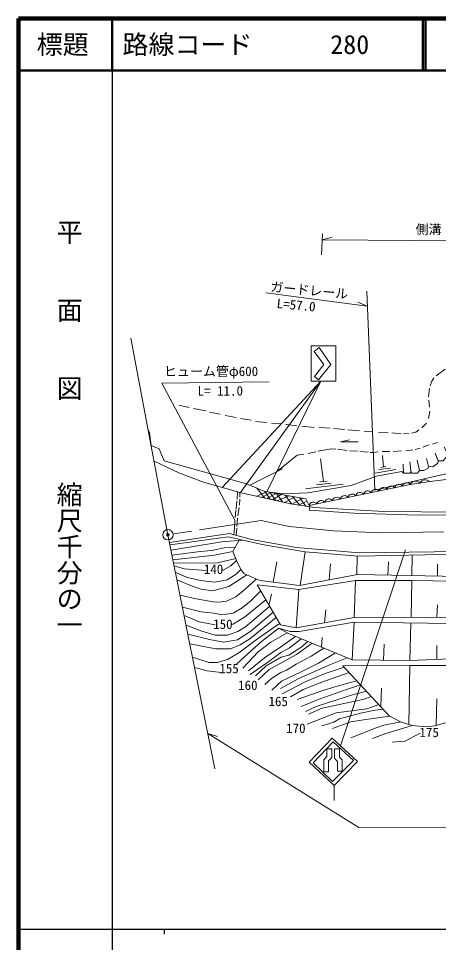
# Model space of a CAD drawing. Units: millimetres on the paper, enlarged 1000 times. Extents: x 40000 to 680000, y 20000 to 380000.
# Drawn here: x 40000 to 120774, y 202409 to 380000 of the extents above; entities that cross this region are included whole.
import ezdxf
from ezdxf.enums import TextEntityAlignment as Align

# ---------------------------------------------------------------- set-up
doc = ezdxf.new("R2010")
doc.units = ezdxf.units.MM
doc.header["$LTSCALE"] = 1000
doc.header["$PDMODE"] = 32
doc.header["$PDSIZE"] = 500
doc.linetypes.add('CHAIN', pattern=[18.5, 12, -1.5, 3.5, -1.5])
for name, color, linetype, lineweight in [('M-BGD', 7, 'Continuous', 13), ('M-TTL', 2, 'Continuous', 140), ('M-TTL-BAND', 7, 'Continuous', 13), ('M-TTL-LINE', 7, 'Continuous', 50), ('M-TTL-TXT', 7, 'Continuous', 13), ('M-WORK', 1, 'Continuous', 13), ('S-BMK', 2, 'CHAIN', 13)]:
    doc.layers.add(name, color=color, linetype=linetype, lineweight=lineweight)
doc.styles.add('@ＭＳ ゴシック', font='')
doc.styles.add('ＭＳ ゴシック', font='')
doc.styles.get('@ＭＳ ゴシック').set_extended_font_data('@MS Gothic')
doc.styles.get('ＭＳ ゴシック').set_extended_font_data('MS Gothic')

msp = doc.modelspace()

# ---------------------------------------------------------------- linework, layer by layer
at = {"layer": 'M-BGD'}
msp.add_circle((68745, 280780), 1000, dxfattribs=at)
msp.add_point((68745, 280780), dxfattribs=at)
msp.add_point((68745, 280780), dxfattribs=at)
at = {"layer": 'M-TTL'}
for p, q in [((40000, 380000), (40000, 20000)), ((680000, 380000), (40000, 380000))]:
    msp.add_line(p, q, dxfattribs=at)
at = {"layer": 'M-TTL-BAND', "lineweight": 25}
for p, q in [((58000, 370000), (58000, 20000)), ((40000, 205000), (579000, 205000)), ((68000, 205000), (68000, 204000))]:
    msp.add_line(p, q, dxfattribs=at)
at = {"layer": 'M-TTL-LINE'}
for p, q in [((58000, 380000), (58000, 370000)), ((117750, 380000), (117750, 370000)), ((118250, 380000), (118250, 370000)), ((40000, 370000), (680000, 370000))]:
    msp.add_line(p, q, dxfattribs=at)
at = {"layer": 'M-WORK'}
for p, q in [((98471, 338596), (98239, 334554)), ((98407, 337485), (100344, 337984)), ((98407, 337485), (168026, 336844)), ((87548, 327246), (107081, 324735)), ((106963, 327584), (108541, 289368)), ((107081, 324735), (105231, 325495)), ((68745, 280780), (61592, 318547)), ((97689, 310532), (100049, 313525)), ((120306, 311303), (122071, 312610)), ((88216, 310191), (67587, 309935)), ((81595, 283566), (67587, 309935)), ((79178, 289881), (98153, 310312)), ((82721, 288884), (98153, 310312)), ((87757, 289025), (98153, 310312)), ((118873, 307266), (119041, 308899)), ((70830, 305652), (72801, 305222)), ((119024, 305272), (118940, 306662)), ((73667, 305037), (76018, 304574)), ((76722, 304339), (78810, 303937)), ((79765, 303725), (81854, 303312)), ((118857, 303094), (119083, 304543)), ((82703, 303144), (84741, 302787)), ((85596, 302569), (87685, 302357)), ((88639, 302223), (90529, 302103)), ((117568, 301329), (118484, 302239)), ((94498, 301664), (96855, 301418)), ((97793, 301418), (99937, 301256)), ((100568, 301178), (102696, 300983)), ((103350, 300972), (105583, 300765)), ((106477, 300681), (108077, 300603)), ((109241, 300441), (111090, 300369)), ((111771, 300396), (113620, 300156)), ((114027, 300229), (115111, 300190)), ((119613, 298204), (120545, 298522)), ((95683, 296419), (97183, 296709)), ((97544, 296828), (100164, 297319)), ((100164, 297319), (101005, 297203)), ((101315, 297203), (103183, 296985)), ((103627, 296936), (105193, 296852)), ((105637, 296768), (107254, 296634)), ((107623, 296592), (108242, 296616)), ((108242, 296616), (109136, 296701)), ((109929, 296746), (111414, 296796)), ((112057, 296791), (113643, 296925)), ((114514, 296936), (115860, 297098)), ((116290, 297148), (117239, 297427)), ((117775, 297606), (118959, 298075)), ((66069, 294908), (70836, 292648)), ((89539, 292820), (93611, 296052)), ((93611, 296052), (94897, 296259)), ((98661, 291002), (98052, 295391)), ((110172, 293785), (110015, 296019)), ((84513, 290276), (90778, 293446)), ((108620, 292582), (112570, 293321)), ((109287, 293300), (111554, 293577)), ((109708, 293700), (110610, 293865)), ((114026, 292641), (113951, 294358)), ((70836, 292648), (75580, 290893)), ((103990, 290230), (108829, 292029)), ((108829, 292029), (113708, 292949)), ((75580, 290893), (82804, 288861)), ((85810, 289732), (87343, 287841)), ((95220, 289615), (102412, 290477)), ((95617, 288822), (103990, 290230)), ((97334, 290395), (100104, 290682)), ((97939, 290918), (99355, 291082)), ((82110, 289056), (82036, 287630)), ((82593, 288920), (82586, 287973)), ((82804, 288861), (92342, 286717)), ((85804, 288187), (87757, 289025)), ((86774, 287969), (88547, 288886)), ((87394, 289069), (90811, 288656)), ((87394, 289069), (88396, 287604)), ((87736, 287753), (89499, 288718)), ((88336, 288923), (89505, 287355)), ((88873, 287497), (90523, 288538)), ((89586, 288703), (90751, 287075)), ((89765, 287297), (92015, 288276)), ((90811, 288656), (95617, 288822)), ((91148, 286986), (93122, 288081)), ((91278, 288405), (92498, 286693)), ((92580, 286681), (94719, 287800)), ((92609, 288171), (94084, 286447)), ((94030, 287921), (95240, 286268)), ((81982, 287285), (81867, 285674)), ((82435, 286026), (82189, 284416)), ((82571, 287634), (82516, 286441)), ((92342, 286717), (96901, 286010)), ((93774, 286495), (95485, 287212)), ((96901, 286010), (110170, 285254)), ((81820, 285518), (81700, 284072)), ((110170, 285254), (143554, 284925)), ((81595, 283566), (81533, 282125)), ((82113, 283990), (82000, 282380)), ((68745, 280780), (77749, 235792)), ((81534, 282042), (81441, 280764)), ((81965, 282041), (81854, 280657)), ((84824, 279885), (93382, 278313)), ((93382, 278313), (105512, 277305)), ((95113, 277515), (94145, 271019)), ((95113, 277515), (105352, 276644)), ((114416, 277875), (101955, 240199)), ((105352, 276644), (131856, 277154)), ((105512, 277305), (214291, 278765)), ((89694, 275590), (88949, 271650)), ((105110, 276665), (105044, 273118)), ((111143, 275595), (111048, 273031)), ((115731, 276844), (115663, 272944)), ((99972, 275174), (99742, 272097)), ((120580, 272852), (120581, 275094)), ((94036, 270998), (105166, 273141)), ((104816, 272006), (104563, 264906)), ((105166, 273141), (127337, 272725)), ((115609, 271962), (115515, 264930)), ((93912, 270227), (93391, 262911)), ((88679, 269339), (88170, 267209)), ((120564, 267304), (120474, 264940)), ((99088, 266361), (98870, 263890)), ((104553, 263996), (104179, 256742)), ((115454, 263828), (115285, 256610)), ((98387, 261038), (98280, 259176)), ((110305, 259770), (110179, 256669)), ((120416, 259521), (120431, 256829)), ((111286, 245999), (102357, 255608)), ((115279, 255664), (115045, 244319)), ((105289, 250279), (106883, 250737)), ((109807, 251294), (109667, 247741)), ((120450, 249262), (120324, 244126)), ((113588, 244784), (111286, 245999)), ((115734, 244099), (113588, 244784)), ((118288, 243840), (115734, 244099)), ((120065, 244053), (118288, 243840)), ((122142, 244643), (120065, 244053)), ((76388, 242588), (105444, 224498)), ((76388, 242588), (78302, 242007)), ((100681, 232613), (100693, 229702)), ((105444, 224498), (452793, 225566))]:
    msp.add_line(p, q, dxfattribs=at)
for points in [[(96286, 317079), (100999, 317079), (100999, 310312), (96286, 310312)], [(100348, 241678), (105202, 237210), (100681, 232613), (95924, 237072)], [(100519, 240995), (96691, 236952), (100408, 233371), (104392, 237417)], [(99317, 239626), (99309, 238136), (98725, 237489), (98713, 235220), (99644, 235198), (99631, 237350), (100234, 237959), (100240, 239622)], [(100754, 239627), (100745, 237859), (101352, 237171), (101347, 235310), (102258, 235312), (102268, 237529), (101749, 238062), (101754, 239623)]]:
    msp.add_lwpolyline(points, close=True, dxfattribs=at)
for points in [[(100049, 313525), (97795, 316777), (96831, 315974), (98702, 313484), (96915, 311172), (97689, 310532)], [(119158, 309418), (119510, 310298), (119879, 310918)], [(108541, 289368), (122503, 292558), (126858, 293220), (128135, 300499), (131089, 305320), (133572, 307844), (135716, 308655), (140692, 307993), (151661, 304042), (168631, 298887), (175033, 298467), (185746, 302421), (197710, 308112)], [(202622, 307969), (204274, 308533), (188135, 293187), (178251, 288754), (165496, 290783), (160771, 291283), (154215, 291760), (142134, 292083), (124867, 291737), (119073, 290990)], [(91443, 301949), (91510, 301955), (93543, 301737)], [(64886, 301155), (65177, 300349), (65493, 297950), (67028, 297266), (68042, 295005), (83845, 290556), (87394, 289069)], [(115580, 300290), (116412, 300525), (116998, 300927)], [(105298, 298630), (101900, 298647), (103644, 299024)], [(120727, 294989), (121662, 294998), (122368, 295819), (122505, 296284), (121880, 297702)], [(113708, 292949), (114026, 292641), (115408, 292634), (115442, 293065), (115285, 294816)], [(115442, 293065), (115654, 292627), (116721, 292614), (117083, 293133), (116639, 295103)], [(117083, 293133), (117932, 293127), (118752, 293564), (118848, 293927), (118438, 295438)], [(118848, 293927), (119669, 293858), (120647, 294549), (120727, 294989), (120111, 296485)], [(119073, 290990), (115344, 290430), (95888, 286389)], [(96005, 286149), (95243, 287707), (87757, 289025)], [(96005, 286149), (95904, 285533), (104460, 284940), (116857, 284534), (136948, 284587), (163789, 285035), (163782, 285731)], [(69046, 279273), (80578, 280988), (84824, 279885)], [(69138, 278814), (80319, 280385), (86873, 278897), (95113, 277515)], [(69343, 277790), (79136, 279436), (83066, 279762)], [(82424, 279708), (81210, 277559), (82052, 275494), (82806, 274024), (83346, 273345), (85792, 272231), (86504, 271963), (94036, 270998)], [(69536, 276823), (74910, 277538), (77166, 277747), (79566, 278250), (81682, 278395)], [(69704, 275988), (77726, 276866), (81210, 277559)], [(69843, 275291), (78266, 275355), (81769, 276188)], [(79257, 273913), (80851, 274809), (81917, 275826)], [(69940, 274806), (71843, 274228), (76029, 273879)], [(70203, 273492), (72504, 272577), (74975, 272008), (77759, 271646), (80105, 272145), (81877, 273198), (82763, 274107)], [(70477, 272123), (73567, 270841), (75147, 270308), (77343, 270000), (80462, 270831), (83930, 273079)], [(71069, 269168), (74176, 268493), (77469, 267887), (78557, 267795), (80024, 268010), (81768, 268831), (83553, 270278), (85738, 272255)], [(85868, 271137), (93912, 270227), (104816, 272006), (115638, 271962), (128044, 271766), (136324, 270564), (166841, 269455)], [(71534, 266843), (75129, 265990), (77564, 265686), (79134, 265409), (81278, 265727), (83022, 266753), (84664, 268107), (86571, 269939)], [(85868, 271137), (90370, 263456), (93391, 262911), (104563, 264906), (126548, 264953), (138121, 263279), (141024, 266124), (141810, 268128), (143233, 268135), (145211, 267104), (149758, 263876), (152124, 263893), (166841, 269455)], [(81128, 263515), (83437, 264916), (87546, 268274)], [(72220, 263415), (75238, 262238), (77803, 261451), (80224, 261458), (82194, 262169), (83657, 263059), (88294, 266997)], [(71846, 265284), (74772, 264069), (77804, 263469)], [(72565, 261693), (76715, 260620), (79430, 260141), (82098, 260558), (84690, 262254), (88949, 265880)], [(72943, 259801), (77927, 258858), (80769, 258869), (82647, 259638), (84473, 260767), (89556, 264844)], [(73458, 257227), (76626, 256236), (78247, 256195), (80166, 256810), (82402, 258062), (85932, 260760), (90218, 263714)], [(90084, 262795), (92254, 262154), (93944, 262197), (104553, 263996), (128234, 263630), (132563, 262962), (139101, 262218), (134122, 256190), (126226, 257075), (115216, 256607), (104179, 256742)], [(81989, 255999), (84800, 258564), (86724, 260272), (90084, 262795)], [(83144, 255161), (86090, 258248), (88547, 260136), (91662, 261922)], [(84238, 254628), (87300, 257134), (90655, 259357), (93273, 261243)], [(90084, 262795), (91767, 261864), (104179, 256742)], [(84577, 253892), (88113, 256444), (90422, 258147), (92073, 258968), (94367, 260791)], [(85570, 253647), (87643, 255555), (90516, 257258), (91986, 257641), (94289, 259110), (95661, 260257)], [(86086, 252871), (88233, 254850), (93480, 257770), (96455, 259930)], [(87379, 251966), (88663, 253145), (90427, 254335), (91525, 254766), (93423, 255926), (96265, 257475), (98709, 258999)], [(88705, 250913), (90567, 252612), (94216, 254343), (97715, 256076), (100934, 258081)], [(90356, 251252), (93762, 253109), (99703, 255684), (103230, 257134)], [(73848, 255281), (76292, 254628), (79000, 254306)], [(90707, 250208), (95283, 252578), (98982, 254086), (102621, 255325)], [(92334, 249654), (94765, 251008), (98305, 252455), (103558, 254316)], [(102357, 255608), (115279, 255664), (126265, 255664), (136232, 254450), (134438, 252074), (132061, 250061)], [(93576, 249093), (98700, 250904), (102209, 251919), (105065, 252694)], [(94361, 247774), (97823, 249159), (103256, 251099), (105748, 251959)], [(95171, 246810), (97266, 247786), (101192, 249079), (104444, 250095), (105289, 250279)], [(95770, 246309), (98397, 247479), (106464, 249165), (107835, 249713)], [(95527, 244373), (101114, 246543), (107008, 247328), (109281, 248157)], [(98327, 244054), (100656, 244772), (101734, 245377), (105786, 246475), (108587, 247070), (110137, 247236)], [(100379, 243561), (103939, 244792), (106320, 245203), (111404, 245937)], [(103888, 241724), (108751, 243642), (110283, 244161), (113494, 244833)], [(108054, 241598), (110667, 242561), (113390, 243399), (115734, 244099)], [(111888, 240888), (114359, 241098), (117224, 242622)]]:
    msp.add_lwpolyline(points, dxfattribs=at)
for centre, radius, start, end in [((118236, 290218), 1139, 42.66521, 154.4157), ((108677, 288704), 834, 35.34847, 168.12117), ((110173, 289015), 834, 35.34847, 168.12117), ((111670, 289326), 834, 35.34847, 168.12117), ((113167, 289637), 834, 35.34847, 168.12117), ((114663, 289948), 834, 35.34847, 168.12117), ((116371, 289938), 1139, 42.66521, 154.4157), ((101194, 287150), 834, 35.34847, 168.12117), ((102690, 287461), 834, 35.34847, 168.12117), ((104187, 287771), 834, 35.34847, 168.12117), ((105684, 288082), 834, 35.34847, 168.12117), ((107180, 288393), 834, 35.34847, 168.12117), ((96704, 286217), 834, 35.34847, 168.12117), ((98200, 286528), 834, 35.34847, 168.12117), ((99697, 286839), 834, 35.34847, 168.12117)]:
    msp.add_arc(centre, radius, start, end, dxfattribs=at)
at = {"layer": 'S-BMK'}
for p, q in [((86678, 283538), (68745, 280780)), ((86678, 283538), (92022, 282379)), ((92022, 282379), (100615, 281501)), ((100615, 281501), (109817, 281140)), ((109817, 281140), (167578, 282208))]:
    msp.add_line(p, q, dxfattribs=at)

# ---------------------------------------------------------------- texts
at = {"layer": 'M-TTL-BAND', "style": '@ＭＳ ゴシック'}
for s, p in [('平\u3000\u3000面\u3000\u3000図', (49777, 306475)), ('縮尺千分の一', (49777, 261030))]:
    msp.add_text(s, height=3666, rotation=270, dxfattribs=at).set_placement(p, align=Align.MIDDLE_RIGHT)
at = {"layer": 'M-TTL-TXT', "style": 'ＭＳ ゴシック'}
msp.add_text('標題', height=3666, dxfattribs=at).set_placement((48500, 375000), align=Align.MIDDLE_CENTER)
msp.add_text('路線コード      280', height=3666, dxfattribs=at).set_placement((60000, 375000), align=Align.MIDDLE_LEFT)
at = {"layer": 'M-WORK', "style": 'ＭＳ ゴシック'}
for s, p in [('側溝 \u3000L=70.0', (116354, 338000)), ('ヒューム管φ600', (67953, 310723)), ('L= 11.0', (74450, 306976)), ('140', (75644, 272678)), ('150', (77435, 262130)), ('155', (78624, 253619)), ('160', (82234, 250385)), ('165', (88075, 247292)), ('170', (91468, 242121)), ('175', (117103, 241328))]:
    msp.add_text(s, height=1833, dxfattribs=at).set_placement(p, align=Align.BOTTOM_LEFT)
for s, rotation, p in [('ガードレール', 354.5, (88323, 327018)), ('L=57.0', 354.661, (89546, 323818))]:
    msp.add_text(s, height=1833, rotation=rotation, dxfattribs=at).set_placement(p, align=Align.BOTTOM_LEFT)

doc.saveas('drawing.dxf')
